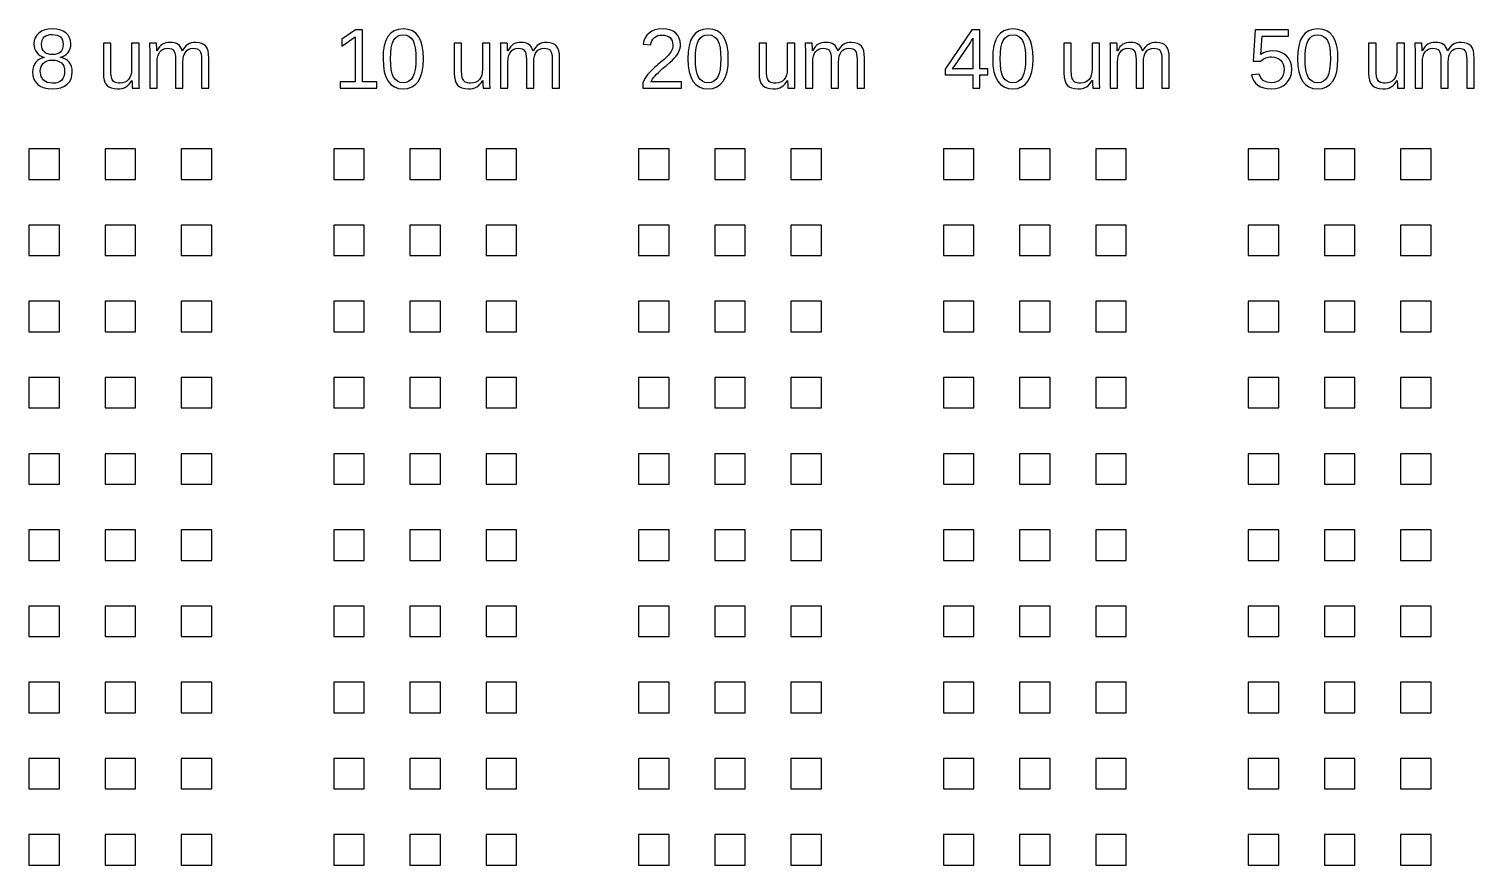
# Model space of a CAD drawing. Extents: x -5117 to 5117, y -2981 to 8396.
# Drawn here: x 2475 to 4732, y 1327 to 2634 of the extents above; entities that cross this region are included whole.
import ezdxf

# ---------------------------------------------------------------- set-up
doc = ezdxf.new("R2010")
doc.units = 0
doc.layers.get('0').update_dxf_attribs({"linetype": 'CONTINUOUS'})

msp = doc.modelspace()

# ---------------------------------------------------------------- linework, layer by layer
at = {"color": 7}
for points in [[(2519.21471, 2540.446854), (2525.37928, 2541.766406), (2530.7108, 2543.965896), (2535.137866, 2547.045087), (2538.636676, 2550.911153), (2541.135826, 2555.471269), (2542.635316, 2560.725672), (2543.135146, 2566.674126), (2542.849529, 2570.974092), (2541.945075, 2574.898472), (2540.421783, 2578.447741), (2538.303456, 2581.621661), (2535.637696, 2584.3236), (2532.495907, 2586.456208), (2528.854289, 2588.0202), (2524.736641, 2589.014861), (2524.736641, 2589.273107), (2528.283054, 2590.285858), (2531.448645, 2591.839615), (2534.20961, 2593.933903), (2536.565952, 2596.569197), (2538.446265, 2599.600071), (2539.802946, 2602.88086), (2540.612195, 2606.41204), (2540.874011, 2610.193373), (2540.397982, 2615.306397), (2538.946095, 2619.862466), (2536.518349, 2623.86182), (2533.114745, 2627.303983), (2528.854289, 2630.072327), (2523.903591, 2632.04975), (2518.262653, 2633.236251), (2511.883869, 2633.631831), (2505.671696, 2633.228159), (2500.125963, 2632.017618), (2495.222869, 2629.999733), (2491.010016, 2627.174979), (2487.606411, 2623.700447), (2485.178665, 2619.733462), (2483.702977, 2615.274265), (2483.226948, 2610.322615), (2483.488764, 2606.541282), (2484.298013, 2603.010102), (2485.630893, 2599.729313), (2487.511206, 2596.698439), (2489.867547, 2594.047198), (2492.604711, 2591.904117), (2495.722699, 2590.269911), (2499.24531, 2589.143865), (2499.24531, 2588.88562), (2495.437082, 2587.941417), (2492.009676, 2586.399798), (2488.91549, 2584.261002), (2486.202127, 2581.52479), (2483.964793, 2578.312549), (2482.370097, 2574.74519), (2481.41804, 2570.822477), (2481.08482, 2566.544884), (2481.608451, 2560.548114), (2483.155544, 2555.277525), (2485.726098, 2550.733594), (2489.320114, 2546.915845), (2493.842386, 2543.893301), (2499.150105, 2541.734274), (2505.243271, 2540.438762), (2512.145685, 2540.007004)], [(2508.218449, 2593.791094), (2504.862448, 2594.559642), (2501.958673, 2595.841111), (2499.530927, 2597.634787), (2497.603012, 2599.916868), (2496.222529, 2602.663077), (2495.389479, 2605.873176), (2495.103862, 2609.547641), (2495.365677, 2613.151415), (2496.174926, 2616.278923), (2497.531607, 2618.930402), (2499.41192, 2621.105615), (2501.792063, 2622.800515), (2504.672036, 2624.011293), (2508.028038, 2624.737713), (2511.883869, 2624.979774), (2519.286114, 2624.01534), (2524.593833, 2621.1218), (2527.759423, 2616.299154), (2528.806686, 2609.547641), (2528.54487, 2605.610884), (2527.735622, 2602.259405), (2526.402741, 2599.492965), (2524.522429, 2597.311802), (2522.118484, 2595.659268), (2519.238511, 2594.478956), (2515.88251, 2593.770863), (2512.026678, 2593.534753)], [(3018.473496, 2551.177491), (2996.314365, 2551.177491), (2996.314365, 2632.275864), (2985.603722, 2632.275864), (2964.08723, 2617.489702), (2964.08723, 2606.512958), (2984.627863, 2621.170117), (2984.627863, 2551.177491), (2961.445271, 2551.177491), (2961.445271, 2541.298469), (3018.473496, 2541.298469)], [(3067.171221, 2540.757701), (3073.573806, 2543.009316), (3079.024333, 2546.762564), (3083.522803, 2552.016729), (3087.045415, 2558.695648), (3089.568366, 2566.722442), (3091.067857, 2576.096874), (3091.567687, 2586.819418), (3091.091658, 2597.699289), (3089.663572, 2607.158453), (3087.259628, 2615.197386), (3083.927428, 2621.815612), (3079.571766, 2626.985282), (3074.168842, 2630.677836), (3067.694853, 2632.893273), (3060.197402, 2633.631831), (3052.485739, 2632.901365), (3045.892743, 2630.709968), (3040.394613, 2627.057876), (3036.01515, 2621.944853), (3032.659148, 2615.366852), (3030.279005, 2607.320065), (3028.827118, 2597.804253), (3028.35109, 2586.819418), (3028.85092, 2576.04451), (3030.326608, 2566.641518), (3032.801957, 2558.610915), (3036.229363, 2551.952227), (3040.656429, 2546.726147), (3046.059353, 2542.993369), (3052.438136, 2540.753655), (3059.792778, 2540.007004)], [(3055.127698, 2550.059776), (3051.010051, 2551.742537), (3047.582645, 2554.547297), (3044.84548, 2558.473819), (3042.774756, 2563.61112), (3041.299067, 2570.04774), (3040.418414, 2577.783919), (3040.108996, 2586.819418), (3040.394613, 2596.093169), (3041.275266, 2603.962397), (3042.750954, 2610.427341), (3044.797877, 2615.488001), (3047.51124, 2619.301705), (3050.986249, 2622.02554), (3055.199102, 2623.659984), (3060.197402, 2624.204799), (3065.052894, 2623.651892), (3069.170541, 2621.99317), (3072.550344, 2619.228872), (3075.192303, 2615.35876), (3077.191623, 2610.257875), (3078.619709, 2603.801024), (3079.47656, 2595.988204), (3079.762177, 2586.819418), (3079.452759, 2577.941246), (3078.572106, 2570.289801), (3077.072616, 2563.865319), (3074.97809, 2558.667563), (3072.240926, 2554.656308), (3068.837321, 2551.790854), (3064.719674, 2550.071914), (3059.935587, 2549.498776)], [(3494.287875, 2551.177491), (3446.851626, 2551.177491), (3447.970293, 2553.459572), (3449.398379, 2555.786162), (3451.135883, 2558.157022), (3453.159005, 2560.572153), (3455.562949, 2563.084394), (3458.323915, 2565.74587), (3461.465703, 2568.556581), (3464.988315, 2571.516764), (3471.176687, 2576.645973), (3476.293994, 2581.056615), (3480.316436, 2584.749169), (3483.267813, 2587.723396), (3485.505147, 2590.338459), (3487.456865, 2592.953522), (3489.099163, 2595.568585), (3490.455845, 2598.183648), (3491.526909, 2600.802757), (3492.264753, 2603.429959), (3492.71698, 2606.065015), (3492.88359, 2608.708402), (3492.407562, 2614.340059), (3491.027079, 2619.289566), (3488.71834, 2623.557162), (3485.481346, 2627.142609), (3481.3875, 2629.981644), (3476.508207, 2632.009526), (3470.819665, 2633.226255), (3464.345676, 2633.631831), (3458.371518, 2633.228159), (3452.944792, 2632.017618), (3448.113101, 2629.999733), (3443.828844, 2627.174979), (3440.25863, 2623.668077), (3437.545267, 2619.604221), (3435.641152, 2614.983649), (3434.570088, 2609.805886), (3446.447001, 2608.708402), (3447.113441, 2612.152707), (3448.279711, 2615.189294), (3449.945812, 2617.818399), (3452.111742, 2620.040025), (3454.682296, 2621.805615), (3457.562269, 2623.066853), (3460.799263, 2623.8235), (3464.345676, 2624.075795), (3468.034898, 2623.81755), (3471.295694, 2623.042575), (3474.128064, 2621.751348), (3476.532008, 2619.943391), (3478.459924, 2617.66726), (3479.840407, 2614.97151), (3480.649656, 2611.856141), (3480.935273, 2608.320915), (3480.768663, 2605.617073), (3480.292634, 2603.058657), (3479.507187, 2600.64543), (3478.38852, 2598.377392), (3477.008037, 2596.206225), (3475.437143, 2594.083614), (3473.675837, 2592.009319), (3471.700318, 2589.983342), (3469.581991, 2587.981641), (3467.320855, 2585.980179), (3464.940712, 2583.978479), (3462.441562, 2581.976779), (3459.871008, 2579.932712), (3457.276652, 2577.80415), (3454.682296, 2575.590617), (3452.064139, 2573.292351), (3449.493584, 2570.88317), (3446.970633, 2568.336655), (3444.495284, 2565.653044), (3442.09134, 2562.832099), (3439.806403, 2559.831691), (3437.711877, 2556.609453), (3435.783961, 2553.165148), (3434.046457, 2549.498776), (3434.046457, 2541.298469), (3494.287875, 2541.298469)], [(3543.199813, 2540.757701), (3549.602397, 2543.009316), (3555.052925, 2546.762564), (3559.551395, 2552.016729), (3563.074006, 2558.695648), (3565.596958, 2566.722442), (3567.096448, 2576.096874), (3567.596278, 2586.819418), (3567.120249, 2597.699289), (3565.692164, 2607.158453), (3563.288219, 2615.197386), (3559.956019, 2621.815612), (3555.600357, 2626.985282), (3550.197433, 2630.677836), (3543.723444, 2632.893273), (3536.225994, 2633.631831), (3528.514331, 2632.901365), (3521.921335, 2630.709968), (3516.423204, 2627.057876), (3512.043741, 2621.944853), (3508.68774, 2615.366852), (3506.307597, 2607.320065), (3504.85571, 2597.804253), (3504.379681, 2586.819418), (3504.879511, 2576.04451), (3506.3552, 2566.641518), (3508.830548, 2558.610915), (3512.257954, 2551.952227), (3516.68502, 2546.726147), (3522.087945, 2542.993369), (3528.466728, 2540.753655), (3535.821369, 2540.007004)], [(3531.156289, 2550.059776), (3527.038642, 2551.742537), (3523.611236, 2554.547297), (3520.874072, 2558.473819), (3518.803347, 2563.61112), (3517.327659, 2570.04774), (3516.447006, 2577.783919), (3516.137587, 2586.819418), (3516.423204, 2596.093169), (3517.303857, 2603.962397), (3518.779546, 2610.427341), (3520.826469, 2615.488001), (3523.539832, 2619.301705), (3527.01484, 2622.02554), (3531.227694, 2623.659984), (3536.225994, 2624.204799), (3541.081485, 2623.651892), (3545.199133, 2621.99317), (3548.578936, 2619.228872), (3551.220894, 2615.35876), (3553.220214, 2610.257875), (3554.6483, 2603.801024), (3555.505152, 2595.988204), (3555.790769, 2586.819418), (3555.48135, 2577.941246), (3554.600697, 2570.289801), (3553.101207, 2563.865319), (3551.006681, 2558.667563), (3548.269517, 2554.656308), (3544.865913, 2551.790854), (3540.748265, 2550.071914), (3535.964178, 2549.498776)], [(3960.319866, 2561.895989), (3973.101233, 2561.895989), (3973.101233, 2571.064775), (3960.319866, 2571.064775), (3960.319866, 2632.275864), (3948.109732, 2632.275864), (3906.481032, 2570.935534), (3906.481032, 2561.895989), (3949.347407, 2561.895989), (3949.347407, 2541.298469), (3960.319866, 2541.298469)], [(3917.191675, 2571.064775), (3918.215137, 2572.356003), (3921.713947, 2577.13414), (3945.015547, 2611.484839), (3945.491575, 2612.211259), (3946.062809, 2613.163554), (3946.753051, 2614.341963), (3947.538498, 2615.746247), (3948.276342, 2617.098168), (3948.823775, 2618.119249), (3949.180797, 2618.809253), (3949.347407, 2619.168417), (3949.347407, 2571.064775)], [(4019.228404, 2540.757701), (4025.630988, 2543.009316), (4031.081516, 2546.762564), (4035.579986, 2552.016729), (4039.102598, 2558.695648), (4041.625549, 2566.722442), (4043.125039, 2576.096874), (4043.624869, 2586.819418), (4043.148841, 2597.699289), (4041.720755, 2607.158453), (4039.31681, 2615.197386), (4035.98461, 2621.815612), (4031.628949, 2626.985282), (4026.226024, 2630.677836), (4019.752035, 2632.893273), (4012.254585, 2633.631831), (4004.542922, 2632.901365), (3997.949926, 2630.709968), (3992.451796, 2627.057876), (3988.072333, 2621.944853), (3984.716331, 2615.366852), (3982.336188, 2607.320065), (3980.884301, 2597.804253), (3980.408272, 2586.819418), (3980.908102, 2576.04451), (3982.383791, 2566.641518), (3984.85914, 2558.610915), (3988.286546, 2551.952227), (3992.713611, 2546.726147), (3998.116536, 2542.993369), (4004.495319, 2540.753655), (4011.849961, 2540.007004)], [(4007.184881, 2550.059776), (4003.067233, 2551.742537), (3999.639827, 2554.547297), (3996.902663, 2558.473819), (3994.831939, 2563.61112), (3993.35625, 2570.04774), (3992.475597, 2577.783919), (3992.166179, 2586.819418), (3992.451796, 2596.093169), (3993.332449, 2603.962397), (3994.808137, 2610.427341), (3996.85506, 2615.488001), (3999.568423, 2619.301705), (4003.043432, 2622.02554), (4007.256285, 2623.659984), (4012.254585, 2624.204799), (4017.110077, 2623.651892), (4021.227724, 2621.99317), (4024.607527, 2619.228872), (4027.249486, 2615.35876), (4029.248806, 2610.257875), (4030.676892, 2603.801024), (4031.533743, 2595.988204), (4031.81936, 2586.819418), (4031.509942, 2577.941246), (4030.629289, 2570.289801), (4029.129799, 2563.865319), (4027.035273, 2558.667563), (4024.298108, 2554.656308), (4020.894504, 2551.790854), (4016.776857, 2550.071914), (4011.992769, 2549.498776)], [(4422.353217, 2540.523495), (4428.684397, 2542.073206), (4434.206328, 2544.655899), (4438.89521, 2548.271812), (4442.632035, 2552.787658), (4445.321596, 2558.070147), (4446.916292, 2564.119518), (4447.463725, 2570.935534), (4446.963895, 2576.964674), (4445.464405, 2582.396398), (4442.965255, 2587.230944), (4439.490246, 2591.468313), (4435.158386, 2594.91476), (4430.136284, 2597.376542), (4424.447742, 2598.85342), (4418.068959, 2599.345872), (4412.689836, 2598.982662), (4407.76294, 2597.893033), (4403.288271, 2596.077222), (4399.289631, 2593.534753), (4401.027136, 2622.396842), (4442.156006, 2622.396842), (4442.156006, 2632.275864), (4390.435499, 2632.275864), (4387.412718, 2583.332746), (4398.766, 2583.332746), (4400.812923, 2584.979329), (4402.836044, 2586.367428), (4404.859166, 2587.49752), (4406.906089, 2588.369129), (4408.976813, 2589.018908), (4411.142743, 2589.483036), (4413.380078, 2589.761512), (4415.688816, 2589.854338), (4419.973074, 2589.523498), (4423.805104, 2588.530502), (4427.161105, 2586.876065), (4430.041078, 2584.559472), (4432.373618, 2581.706394), (4434.039718, 2578.441552), (4435.039378, 2574.765184), (4435.372599, 2570.677288), (4435.039378, 2566.002211), (4434.06352, 2561.855526), (4432.39742, 2558.237709), (4430.088681, 2555.148521), (4427.184907, 2552.676743), (4423.781302, 2550.911153), (4419.854066, 2549.851989), (4415.427001, 2549.498776), (4408.524586, 2550.342299), (4403.074059, 2552.872391), (4399.075418, 2557.089766), (4396.504864, 2562.993711), (4384.746958, 2561.637743), (4386.151242, 2556.686094), (4388.269569, 2552.3559), (4391.078138, 2548.647161), (4394.648353, 2545.559877), (4398.861206, 2543.130465), (4403.669094, 2541.395103), (4409.119622, 2540.354029), (4415.165185, 2540.007004)], [(4495.256995, 2540.757701), (4501.65958, 2543.009316), (4507.110107, 2546.762564), (4511.608577, 2552.016729), (4515.131189, 2558.695648), (4517.654141, 2566.722442), (4519.153631, 2576.096874), (4519.653461, 2586.819418), (4519.177432, 2597.699289), (4517.749346, 2607.158453), (4515.345402, 2615.197386), (4512.013202, 2621.815612), (4507.65754, 2626.985282), (4502.254616, 2630.677836), (4495.780627, 2632.893273), (4488.283176, 2633.631831), (4480.571513, 2632.901365), (4473.978517, 2630.709968), (4468.480387, 2627.057876), (4464.100924, 2621.944853), (4460.744922, 2615.366852), (4458.364779, 2607.320065), (4456.912892, 2597.804253), (4456.436864, 2586.819418), (4456.936694, 2576.04451), (4458.412382, 2566.641518), (4460.887731, 2558.610915), (4464.315137, 2551.952227), (4468.742203, 2546.726147), (4474.145127, 2542.993369), (4480.52391, 2540.753655), (4487.878552, 2540.007004)], [(4483.213472, 2550.059776), (4479.095825, 2551.742537), (4475.668419, 2554.547297), (4472.931254, 2558.473819), (4470.86053, 2563.61112), (4469.384841, 2570.04774), (4468.504188, 2577.783919), (4468.19477, 2586.819418), (4468.480387, 2596.093169), (4469.36104, 2603.962397), (4470.836729, 2610.427341), (4472.883651, 2615.488001), (4475.597014, 2619.301705), (4479.072023, 2622.02554), (4483.284876, 2623.659984), (4488.283176, 2624.204799), (4493.138668, 2623.651892), (4497.256315, 2621.99317), (4500.636118, 2619.228872), (4503.278077, 2615.35876), (4505.277397, 2610.257875), (4506.705483, 2603.801024), (4507.562334, 2595.988204), (4507.847952, 2586.819418), (4507.538533, 2577.941246), (4506.65788, 2570.289801), (4505.15839, 2563.865319), (4503.063864, 2558.667563), (4500.3267, 2554.656308), (4496.923095, 2551.790854), (4492.805448, 2550.071914), (4488.021361, 2549.498776)], [(2617.514614, 2540.194559), (2620.94202, 2540.757701), (2624.060007, 2541.695953), (2626.844774, 2543.009554), (2629.415329, 2544.775144), (2631.795472, 2547.069364), (2634.032806, 2549.892214), (2636.127332, 2553.243693), (2636.317743, 2553.243693), (2636.365346, 2550.89711), (2636.43675, 2548.958008), (2636.484353, 2547.426386), (2636.531956, 2546.302482), (2636.579559, 2545.408738), (2636.627162, 2544.56712), (2636.674765, 2543.77834), (2636.698566, 2543.041686), (2636.722368, 2542.4), (2636.76997, 2541.895647), (2636.793772, 2541.528391), (2636.817573, 2541.298469), (2647.813834, 2541.298469), (2647.623422, 2543.247569), (2647.504415, 2546.383169), (2647.433011, 2550.70527), (2647.409209, 2556.213873), (2647.409209, 2611.161854), (2635.794112, 2611.161854), (2635.794112, 2570.677288), (2635.484693, 2565.85488), (2634.580239, 2561.589188), (2633.080749, 2557.880449), (2630.962422, 2554.728664), (2628.320463, 2552.214519), (2625.226277, 2550.418701), (2621.679864, 2549.341211), (2617.705025, 2548.982047), (2615.015464, 2549.087011), (2612.659122, 2549.401666), (2610.659802, 2549.92625), (2608.993702, 2550.660762), (2607.613219, 2551.633288), (2606.423148, 2552.872391), (2605.447289, 2554.377593), (2604.661842, 2556.149133), (2604.090608, 2558.247705), (2603.662182, 2560.733527), (2603.400366, 2563.606835), (2603.30516, 2566.867631), (2603.30516, 2611.161854), (2591.618658, 2611.161854), (2591.618658, 2564.607923), (2591.951878, 2558.487862), (2592.951539, 2553.300102), (2594.617639, 2549.044645), (2596.950179, 2545.721251), (2599.996762, 2543.221149), (2603.828792, 2541.435566), (2608.422468, 2540.364263), (2613.777789, 2540.007004)], [(2675.590102, 2581.783035), (2675.851918, 2586.658044), (2676.661166, 2590.951822), (2678.017848, 2594.664607), (2679.921962, 2597.796161), (2682.278304, 2600.281982), (2685.015468, 2602.057807), (2688.133455, 2603.123159), (2691.656067, 2603.478276), (2695.012069, 2603.236216), (2697.773034, 2602.509796), (2700.010369, 2601.299017), (2701.676469, 2599.604117), (2702.890342, 2597.275624), (2703.747193, 2594.164063), (2704.270825, 2590.269911), (2704.437435, 2585.592692), (2704.437435, 2541.298469), (2715.933525, 2541.298469), (2715.933525, 2581.783035), (2716.195341, 2586.684225), (2717.004589, 2590.992284), (2718.313668, 2594.706973), (2720.17018, 2597.828531), (2722.50272, 2600.300309), (2725.239884, 2602.065899), (2728.429276, 2603.125063), (2732.023291, 2603.478276), (2735.355492, 2603.236216), (2738.140259, 2602.509796), (2740.353792, 2601.299017), (2742.019892, 2599.604117), (2743.233765, 2597.275624), (2744.114418, 2594.164063), (2744.638049, 2590.269911), (2744.804659, 2585.592692), (2744.804659, 2541.298469), (2756.30075, 2541.298469), (2756.30075, 2587.852638), (2755.991331, 2593.94628), (2755.086877, 2599.119758), (2753.587387, 2603.373312), (2751.492861, 2606.706702), (2748.708094, 2609.220847), (2745.233085, 2611.016665), (2741.020232, 2612.094156), (2736.093336, 2612.453319), (2732.570724, 2612.259576), (2729.33373, 2611.678345), (2726.358551, 2610.709864), (2723.645188, 2609.353897), (2721.193641, 2607.558079), (2718.908704, 2605.270048), (2716.814178, 2602.489565), (2714.910064, 2599.21663), (2714.719652, 2599.21663), (2713.624786, 2602.436964), (2712.196701, 2605.189123), (2710.411593, 2607.473346), (2708.293266, 2609.289395), (2705.770315, 2610.673686), (2702.842739, 2611.662398), (2699.486737, 2612.255529), (2695.726111, 2612.453319), (2692.37011, 2612.271714), (2689.299725, 2611.7269), (2686.467355, 2610.818875), (2683.920602, 2609.547641), (2681.564261, 2607.812516), (2679.350728, 2605.512108), (2677.256202, 2602.646892), (2675.328286, 2599.21663), (2675.137875, 2599.21663), (2675.066471, 2601.563451), (2675.018868, 2603.502554), (2674.947463, 2605.033938), (2674.899861, 2606.157841), (2674.852258, 2607.051823), (2674.828456, 2607.893203), (2674.780853, 2608.682221), (2674.757052, 2609.418637), (2674.709449, 2610.060323), (2674.685648, 2610.564676), (2674.638045, 2610.931932), (2674.614243, 2611.161854), (2663.641784, 2611.161854), (2663.808394, 2609.212755), (2663.927401, 2606.077154), (2663.998806, 2601.755053), (2664.022607, 2596.24645), (2664.022607, 2541.298469), (2675.590102, 2541.298469)], [(3165.37592, 2540.194559), (3168.803325, 2540.757701), (3171.897511, 2541.695953), (3174.70608, 2543.009554), (3177.252833, 2544.775144), (3179.632976, 2547.069364), (3181.894112, 2549.892214), (3183.964836, 2553.243693), (3184.155248, 2553.243693), (3184.226652, 2550.89711), (3184.274255, 2548.958008), (3184.321858, 2547.426386), (3184.393262, 2546.302482), (3184.417063, 2545.408738), (3184.464666, 2544.56712), (3184.512269, 2543.77834), (3184.53607, 2543.041686), (3184.583673, 2542.4), (3184.607475, 2541.895647), (3184.631276, 2541.528391), (3184.678879, 2541.298469), (3195.651338, 2541.298469), (3195.484728, 2543.247569), (3195.365721, 2546.383169), (3195.294317, 2550.70527), (3195.270515, 2556.213873), (3195.270515, 2611.161854), (3183.631616, 2611.161854), (3183.631616, 2570.677288), (3183.345999, 2565.85488), (3182.417743, 2561.589188), (3180.918253, 2557.880449), (3178.799926, 2554.728664), (3176.157967, 2552.214519), (3173.063781, 2550.418701), (3169.54117, 2549.341211), (3165.566331, 2548.982047), (3162.852968, 2549.087011), (3160.496627, 2549.401666), (3158.497306, 2549.92625), (3156.855008, 2550.660762), (3155.450724, 2551.633288), (3154.284453, 2552.872391), (3153.284793, 2554.377593), (3152.523148, 2556.149133), (3151.928112, 2558.247705), (3151.499686, 2560.733527), (3151.23787, 2563.606835), (3151.166466, 2566.867631), (3151.166466, 2611.161854), (3139.479964, 2611.161854), (3139.479964, 2564.607923), (3139.813184, 2558.487862), (3140.812844, 2553.300102), (3142.478944, 2549.044645), (3144.811484, 2545.721251), (3147.858067, 2543.221149), (3151.666296, 2541.435566), (3156.259972, 2540.364263), (3161.615294, 2540.007004)], [(3223.427606, 2581.783035), (3223.689422, 2586.658044), (3224.522472, 2590.951822), (3225.855352, 2594.664607), (3227.759467, 2597.796161), (3230.115808, 2600.281982), (3232.852972, 2602.057807), (3235.994761, 2603.123159), (3239.517373, 2603.478276), (3242.849573, 2603.236216), (3245.63434, 2602.509796), (3247.847873, 2601.299017), (3249.513973, 2599.604117), (3250.727846, 2597.275624), (3251.608499, 2594.164063), (3252.108329, 2590.269911), (3252.29874, 2585.592692), (3252.29874, 2541.298469), (3263.794831, 2541.298469), (3263.794831, 2581.783035), (3264.056647, 2586.684225), (3264.842094, 2590.992284), (3266.174974, 2594.706973), (3268.007684, 2597.828531), (3270.340224, 2600.300309), (3273.10119, 2602.065899), (3276.26678, 2603.125063), (3279.860796, 2603.478276), (3283.192996, 2603.236216), (3285.977763, 2602.509796), (3288.215098, 2601.299017), (3289.881198, 2599.604117), (3291.095071, 2597.275624), (3291.951922, 2594.164063), (3292.475554, 2590.269911), (3292.642164, 2585.592692), (3292.642164, 2541.298469), (3304.138254, 2541.298469), (3304.138254, 2587.852638), (3303.852637, 2593.94628), (3302.948183, 2599.119758), (3301.424891, 2603.373312), (3299.330365, 2606.706702), (3296.569399, 2609.220847), (3293.070589, 2611.016665), (3288.857736, 2612.094156), (3283.93084, 2612.453319), (3280.408229, 2612.259576), (3277.171234, 2611.678345), (3274.196056, 2610.709864), (3271.506494, 2609.353897), (3269.031145, 2607.558079), (3266.746208, 2605.270048), (3264.651682, 2602.489565), (3262.747568, 2599.21663), (3262.557157, 2599.21663), (3261.486092, 2602.436964), (3260.058006, 2605.189123), (3258.272899, 2607.473346), (3256.130771, 2609.289395), (3253.607819, 2610.673686), (3250.680243, 2611.662398), (3247.348043, 2612.255529), (3243.587417, 2612.453319), (3240.231416, 2612.271714), (3237.13723, 2611.7269), (3234.30486, 2610.818875), (3231.758107, 2609.547641), (3229.401765, 2607.812516), (3227.188232, 2605.512108), (3225.117508, 2602.646892), (3223.165791, 2599.21663), (3222.975379, 2599.21663), (3222.927776, 2601.563451), (3222.856372, 2603.502554), (3222.808769, 2605.033938), (3222.761166, 2606.157841), (3222.713563, 2607.051823), (3222.665961, 2607.893203), (3222.618358, 2608.682221), (3222.594556, 2609.418637), (3222.546953, 2610.060323), (3222.523152, 2610.564676), (3222.499351, 2610.931932), (3222.451748, 2611.161854), (3211.479289, 2611.161854), (3211.645899, 2609.212755), (3211.764906, 2606.077154), (3211.860112, 2601.755053), (3211.883913, 2596.24645), (3211.883913, 2541.298469), (3223.427606, 2541.298469)], [(3641.404511, 2540.194559), (3644.831917, 2540.757701), (3647.926103, 2541.695953), (3650.734671, 2543.009554), (3653.281424, 2544.775144), (3655.661567, 2547.069364), (3657.922703, 2549.892214), (3659.993427, 2553.243693), (3660.183839, 2553.243693), (3660.255243, 2550.89711), (3660.302846, 2548.958008), (3660.350449, 2547.426386), (3660.421853, 2546.302482), (3660.445655, 2545.408738), (3660.493257, 2544.56712), (3660.54086, 2543.77834), (3660.564662, 2543.041686), (3660.612265, 2542.4), (3660.636066, 2541.895647), (3660.659868, 2541.528391), (3660.70747, 2541.298469), (3671.679929, 2541.298469), (3671.513319, 2543.247569), (3671.394312, 2546.383169), (3671.322908, 2550.70527), (3671.299107, 2556.213873), (3671.299107, 2611.161854), (3659.660207, 2611.161854), (3659.660207, 2570.677288), (3659.37459, 2565.85488), (3658.446335, 2561.589188), (3656.946844, 2557.880449), (3654.828517, 2554.728664), (3652.186559, 2552.214519), (3649.092373, 2550.418701), (3645.569761, 2549.341211), (3641.594922, 2548.982047), (3638.881559, 2549.087011), (3636.525218, 2549.401666), (3634.525898, 2549.92625), (3632.883599, 2550.660762), (3631.479315, 2551.633288), (3630.313045, 2552.872391), (3629.313385, 2554.377593), (3628.551739, 2556.149133), (3627.956703, 2558.247705), (3627.528278, 2560.733527), (3627.266462, 2563.606835), (3627.195058, 2566.867631), (3627.195058, 2611.161854), (3615.508556, 2611.161854), (3615.508556, 2564.607923), (3615.841776, 2558.487862), (3616.841436, 2553.300102), (3618.507536, 2549.044645), (3620.840076, 2545.721251), (3623.886659, 2543.221149), (3627.694888, 2541.435566), (3632.288563, 2540.364263), (3637.643885, 2540.007004)], [(3699.456198, 2581.783035), (3699.718013, 2586.658044), (3700.551063, 2590.951822), (3701.883944, 2594.664607), (3703.788058, 2597.796161), (3706.144399, 2600.281982), (3708.881564, 2602.057807), (3712.023353, 2603.123159), (3715.545964, 2603.478276), (3718.878164, 2603.236216), (3721.662931, 2602.509796), (3723.876464, 2601.299017), (3725.542565, 2599.604117), (3726.756437, 2597.275624), (3727.63709, 2594.164063), (3728.13692, 2590.269911), (3728.327332, 2585.592692), (3728.327332, 2541.298469), (3739.823422, 2541.298469), (3739.823422, 2581.783035), (3740.085238, 2586.684225), (3740.870685, 2590.992284), (3742.203565, 2594.706973), (3744.036275, 2597.828531), (3746.368815, 2600.300309), (3749.129781, 2602.065899), (3752.295371, 2603.125063), (3755.889387, 2603.478276), (3759.221587, 2603.236216), (3762.006355, 2602.509796), (3764.243689, 2601.299017), (3765.909789, 2599.604117), (3767.123662, 2597.275624), (3767.980513, 2594.164063), (3768.504145, 2590.269911), (3768.670755, 2585.592692), (3768.670755, 2541.298469), (3780.166845, 2541.298469), (3780.166845, 2587.852638), (3779.881228, 2593.94628), (3778.976774, 2599.119758), (3777.453482, 2603.373312), (3775.358957, 2606.706702), (3772.597991, 2609.220847), (3769.099181, 2611.016665), (3764.886328, 2612.094156), (3759.959432, 2612.453319), (3756.43682, 2612.259576), (3753.199826, 2611.678345), (3750.224647, 2610.709864), (3747.535085, 2609.353897), (3745.059737, 2607.558079), (3742.7748, 2605.270048), (3740.680274, 2602.489565), (3738.776159, 2599.21663), (3738.585748, 2599.21663), (3737.514684, 2602.436964), (3736.086598, 2605.189123), (3734.301491, 2607.473346), (3732.159362, 2609.289395), (3729.63641, 2610.673686), (3726.708835, 2611.662398), (3723.376634, 2612.255529), (3719.616009, 2612.453319), (3716.260007, 2612.271714), (3713.165821, 2611.7269), (3710.333451, 2610.818875), (3707.786698, 2609.547641), (3705.430357, 2607.812516), (3703.216824, 2605.512108), (3701.146099, 2602.646892), (3699.194382, 2599.21663), (3699.003971, 2599.21663), (3698.956368, 2601.563451), (3698.884963, 2603.502554), (3698.837361, 2605.033938), (3698.789758, 2606.157841), (3698.742155, 2607.051823), (3698.694552, 2607.893203), (3698.646949, 2608.682221), (3698.623148, 2609.418637), (3698.575545, 2610.060323), (3698.551743, 2610.564676), (3698.527942, 2610.931932), (3698.480339, 2611.161854), (3687.50788, 2611.161854), (3687.67449, 2609.212755), (3687.793497, 2606.077154), (3687.888703, 2601.755053), (3687.912504, 2596.24645), (3687.912504, 2541.298469), (3699.456198, 2541.298469)], [(4117.433102, 2540.194559), (4120.860508, 2540.757701), (4123.954694, 2541.695953), (4126.763263, 2543.009554), (4129.310016, 2544.775144), (4131.690159, 2547.069364), (4133.951294, 2549.892214), (4136.022019, 2553.243693), (4136.21243, 2553.243693), (4136.283835, 2550.89711), (4136.331437, 2548.958008), (4136.37904, 2547.426386), (4136.450445, 2546.302482), (4136.474246, 2545.408738), (4136.521849, 2544.56712), (4136.569452, 2543.77834), (4136.593253, 2543.041686), (4136.640856, 2542.4), (4136.664657, 2541.895647), (4136.688459, 2541.528391), (4136.736062, 2541.298469), (4147.708521, 2541.298469), (4147.541911, 2543.247569), (4147.422904, 2546.383169), (4147.351499, 2550.70527), (4147.327698, 2556.213873), (4147.327698, 2611.161854), (4135.688799, 2611.161854), (4135.688799, 2570.677288), (4135.403182, 2565.85488), (4134.474926, 2561.589188), (4132.975436, 2557.880449), (4130.857109, 2554.728664), (4128.21515, 2552.214519), (4125.120964, 2550.418701), (4121.598353, 2549.341211), (4117.623514, 2548.982047), (4114.910151, 2549.087011), (4112.553809, 2549.401666), (4110.554489, 2549.92625), (4108.912191, 2550.660762), (4107.507906, 2551.633288), (4106.341636, 2552.872391), (4105.341976, 2554.377593), (4104.58033, 2556.149133), (4103.985295, 2558.247705), (4103.556869, 2560.733527), (4103.295053, 2563.606835), (4103.223649, 2566.867631), (4103.223649, 2611.161854), (4091.537147, 2611.161854), (4091.537147, 2564.607923), (4091.870367, 2558.487862), (4092.870027, 2553.300102), (4094.536127, 2549.044645), (4096.868667, 2545.721251), (4099.91525, 2543.221149), (4103.723479, 2541.435566), (4108.317155, 2540.364263), (4113.672476, 2540.007004)], [(4175.484789, 2581.783035), (4175.746605, 2586.658044), (4176.579655, 2590.951822), (4177.912535, 2594.664607), (4179.816649, 2597.796161), (4182.172991, 2600.281982), (4184.910155, 2602.057807), (4188.051944, 2603.123159), (4191.574555, 2603.478276), (4194.906756, 2603.236216), (4197.691523, 2602.509796), (4199.905056, 2601.299017), (4201.571156, 2599.604117), (4202.785029, 2597.275624), (4203.665682, 2594.164063), (4204.165512, 2590.269911), (4204.355923, 2585.592692), (4204.355923, 2541.298469), (4215.852014, 2541.298469), (4215.852014, 2581.783035), (4216.113829, 2586.684225), (4216.899276, 2590.992284), (4218.232157, 2594.706973), (4220.064867, 2597.828531), (4222.397407, 2600.300309), (4225.158373, 2602.065899), (4228.323963, 2603.125063), (4231.917979, 2603.478276), (4235.250179, 2603.236216), (4238.034946, 2602.509796), (4240.27228, 2601.299017), (4241.93838, 2599.604117), (4243.152253, 2597.275624), (4244.009105, 2594.164063), (4244.532736, 2590.269911), (4244.699346, 2585.592692), (4244.699346, 2541.298469), (4256.195437, 2541.298469), (4256.195437, 2587.852638), (4255.90982, 2593.94628), (4255.005365, 2599.119758), (4253.482074, 2603.373312), (4251.387548, 2606.706702), (4248.626582, 2609.220847), (4245.127772, 2611.016665), (4240.914919, 2612.094156), (4235.988023, 2612.453319), (4232.465411, 2612.259576), (4229.228417, 2611.678345), (4226.253238, 2610.709864), (4223.563677, 2609.353897), (4221.088328, 2607.558079), (4218.803391, 2605.270048), (4216.708865, 2602.489565), (4214.804751, 2599.21663), (4214.614339, 2599.21663), (4213.543275, 2602.436964), (4212.115189, 2605.189123), (4210.330082, 2607.473346), (4208.187953, 2609.289395), (4205.665002, 2610.673686), (4202.737426, 2611.662398), (4199.405226, 2612.255529), (4195.6446, 2612.453319), (4192.288598, 2612.271714), (4189.194412, 2611.7269), (4186.362042, 2610.818875), (4183.815289, 2609.547641), (4181.458948, 2607.812516), (4179.245415, 2605.512108), (4177.174691, 2602.646892), (4175.222973, 2599.21663), (4175.032562, 2599.21663), (4174.984959, 2601.563451), (4174.913555, 2603.502554), (4174.865952, 2605.033938), (4174.818349, 2606.157841), (4174.770746, 2607.051823), (4174.723143, 2607.893203), (4174.67554, 2608.682221), (4174.651739, 2609.418637), (4174.604136, 2610.060323), (4174.580335, 2610.564676), (4174.556533, 2610.931932), (4174.50893, 2611.161854), (4163.536471, 2611.161854), (4163.703081, 2609.212755), (4163.822089, 2606.077154), (4163.917294, 2601.755053), (4163.941096, 2596.24645), (4163.941096, 2541.298469), (4175.484789, 2541.298469)], [(4593.461694, 2540.194559), (4596.8891, 2540.757701), (4599.983285, 2541.695953), (4602.791854, 2543.009554), (4605.338607, 2544.775144), (4607.71875, 2547.069364), (4609.979886, 2549.892214), (4612.05061, 2553.243693), (4612.241022, 2553.243693), (4612.312426, 2550.89711), (4612.360029, 2548.958008), (4612.407632, 2547.426386), (4612.479036, 2546.302482), (4612.502837, 2545.408738), (4612.55044, 2544.56712), (4612.598043, 2543.77834), (4612.621844, 2543.041686), (4612.669447, 2542.4), (4612.693249, 2541.895647), (4612.71705, 2541.528391), (4612.764653, 2541.298469), (4623.737112, 2541.298469), (4623.570502, 2543.247569), (4623.451495, 2546.383169), (4623.380091, 2550.70527), (4623.356289, 2556.213873), (4623.356289, 2611.161854), (4611.71739, 2611.161854), (4611.71739, 2570.677288), (4611.431773, 2565.85488), (4610.503517, 2561.589188), (4609.004027, 2557.880449), (4606.8857, 2554.728664), (4604.243741, 2552.214519), (4601.149555, 2550.418701), (4597.626944, 2549.341211), (4593.652105, 2548.982047), (4590.938742, 2549.087011), (4588.582401, 2549.401666), (4586.583081, 2549.92625), (4584.940782, 2550.660762), (4583.536498, 2551.633288), (4582.370228, 2552.872391), (4581.370567, 2554.377593), (4580.608922, 2556.149133), (4580.013886, 2558.247705), (4579.58546, 2560.733527), (4579.323645, 2563.606835), (4579.25224, 2566.867631), (4579.25224, 2611.161854), (4567.565738, 2611.161854), (4567.565738, 2564.607923), (4567.898958, 2558.487862), (4568.898618, 2553.300102), (4570.564718, 2549.044645), (4572.897259, 2545.721251), (4575.943842, 2543.221149), (4579.75207, 2541.435566), (4584.345746, 2540.364263), (4589.701068, 2540.007004)], [(4651.51338, 2581.783035), (4651.775196, 2586.658044), (4652.608246, 2590.951822), (4653.941126, 2594.664607), (4655.845241, 2597.796161), (4658.201582, 2600.281982), (4660.938747, 2602.057807), (4664.080535, 2603.123159), (4667.603147, 2603.478276), (4670.935347, 2603.236216), (4673.720114, 2602.509796), (4675.933647, 2601.299017), (4677.599747, 2599.604117), (4678.81362, 2597.275624), (4679.694273, 2594.164063), (4680.194103, 2590.269911), (4680.384514, 2585.592692), (4680.384514, 2541.298469), (4691.880605, 2541.298469), (4691.880605, 2581.783035), (4692.142421, 2586.684225), (4692.927868, 2590.992284), (4694.260748, 2594.706973), (4696.093458, 2597.828531), (4698.425998, 2600.300309), (4701.186964, 2602.065899), (4704.352554, 2603.125063), (4707.94657, 2603.478276), (4711.27877, 2603.236216), (4714.063537, 2602.509796), (4716.300872, 2601.299017), (4717.966972, 2599.604117), (4719.180845, 2597.275624), (4720.037696, 2594.164063), (4720.561328, 2590.269911), (4720.727938, 2585.592692), (4720.727938, 2541.298469), (4732.224028, 2541.298469), (4732.224028, 2587.852638), (4731.938411, 2593.94628), (4731.033957, 2599.119758), (4729.510665, 2603.373312), (4727.416139, 2606.706702), (4724.655173, 2609.220847), (4721.156363, 2611.016665), (4716.94351, 2612.094156), (4712.016614, 2612.453319), (4708.494003, 2612.259576), (4705.257008, 2611.678345), (4702.28183, 2610.709864), (4699.592268, 2609.353897), (4697.116919, 2607.558079), (4694.831982, 2605.270048), (4692.737456, 2602.489565), (4690.833342, 2599.21663), (4690.642931, 2599.21663), (4689.571866, 2602.436964), (4688.143781, 2605.189123), (4686.358673, 2607.473346), (4684.216545, 2609.289395), (4681.693593, 2610.673686), (4678.766017, 2611.662398), (4675.433817, 2612.255529), (4671.673191, 2612.453319), (4668.31719, 2612.271714), (4665.223004, 2611.7269), (4662.390634, 2610.818875), (4659.843881, 2609.547641), (4657.487539, 2607.812516), (4655.274006, 2605.512108), (4653.203282, 2602.646892), (4651.251565, 2599.21663), (4651.061153, 2599.21663), (4651.01355, 2601.563451), (4650.942146, 2603.502554), (4650.894543, 2605.033938), (4650.84694, 2606.157841), (4650.799338, 2607.051823), (4650.751735, 2607.893203), (4650.704132, 2608.682221), (4650.68033, 2609.418637), (4650.632728, 2610.060323), (4650.608926, 2610.564676), (4650.585125, 2610.931932), (4650.537522, 2611.161854), (4639.565063, 2611.161854), (4639.731673, 2609.212755), (4639.85068, 2606.077154), (4639.945886, 2601.755053), (4639.969687, 2596.24645), (4639.969687, 2541.298469), (4651.51338, 2541.298469)], [(2503.886589, 2549.898164), (2497.888629, 2553.421252), (2494.294613, 2559.292826), (2493.104541, 2567.513364), (2493.41396, 2571.333017), (2494.342216, 2574.720913), (2495.91311, 2577.676812), (2498.07904, 2580.201192), (2500.816205, 2582.220981), (2504.005596, 2583.663824), (2507.718619, 2584.529482), (2511.883869, 2584.817955), (2516.191928, 2584.549475), (2519.976355, 2583.744511), (2523.260953, 2582.402586), (2526.04572, 2580.523939), (2528.235452, 2578.116663), (2529.806346, 2575.188849), (2530.758403, 2571.740498), (2531.067822, 2567.771609), (2530.782204, 2563.136757), (2529.901552, 2559.175961), (2528.449664, 2555.888984), (2526.426543, 2553.275825), (2523.784584, 2551.284359), (2520.571391, 2549.861748), (2516.71556, 2549.008229), (2512.288494, 2548.723801)], [(2522.951534, 2446.092751), (2475.348675, 2446.092751), (2475.348675, 2398.489892), (2522.951534, 2398.489892)], [(2641.958682, 2446.092751), (2594.355823, 2446.092751), (2594.355823, 2398.489892), (2641.958682, 2398.489892)], [(2760.96583, 2446.092751), (2713.362971, 2446.092751), (2713.362971, 2398.489892), (2760.96583, 2398.489892)], [(2998.980126, 2446.092751), (2951.377266, 2446.092751), (2951.377266, 2398.489892), (2998.980126, 2398.489892)], [(3117.987273, 2446.092751), (3070.384414, 2446.092751), (3070.384414, 2398.489892), (3117.987273, 2398.489892)], [(3236.994421, 2446.092751), (3189.391562, 2446.092751), (3189.391562, 2398.489892), (3236.994421, 2398.489892)], [(3475.008717, 2446.092751), (3427.405858, 2446.092751), (3427.405858, 2398.489892), (3475.008717, 2398.489892)], [(3594.015865, 2446.092751), (3546.413006, 2446.092751), (3546.413006, 2398.489892), (3594.015865, 2398.489892)], [(3713.023013, 2446.092751), (3665.420153, 2446.092751), (3665.420153, 2398.489892), (3713.023013, 2398.489892)], [(3951.037308, 2446.092751), (3903.434449, 2446.092751), (3903.434449, 2398.489892), (3951.037308, 2398.489892)], [(4070.044456, 2446.092751), (4022.441597, 2446.092751), (4022.441597, 2398.489892), (4070.044456, 2398.489892)], [(4189.051604, 2446.092751), (4141.448745, 2446.092751), (4141.448745, 2398.489892), (4189.051604, 2398.489892)], [(4427.0659, 2446.092751), (4379.46304, 2446.092751), (4379.46304, 2398.489892), (4427.0659, 2398.489892)], [(4546.073047, 2446.092751), (4498.470188, 2446.092751), (4498.470188, 2398.489892), (4546.073047, 2398.489892)], [(4665.080195, 2446.092751), (4617.477336, 2446.092751), (4617.477336, 2398.489892), (4665.080195, 2398.489892)], [(2522.951534, 2327.085603), (2475.348675, 2327.085603), (2475.348675, 2279.482744), (2522.951534, 2279.482744)], [(2641.958682, 2327.085603), (2594.355823, 2327.085603), (2594.355823, 2279.482744), (2641.958682, 2279.482744)], [(2760.96583, 2327.085603), (2713.362971, 2327.085603), (2713.362971, 2279.482744), (2760.96583, 2279.482744)], [(2998.980126, 2327.085603), (2951.377266, 2327.085603), (2951.377266, 2279.482744), (2998.980126, 2279.482744)], [(3117.987273, 2327.085603), (3070.384414, 2327.085603), (3070.384414, 2279.482744), (3117.987273, 2279.482744)], [(3236.994421, 2327.085603), (3189.391562, 2327.085603), (3189.391562, 2279.482744), (3236.994421, 2279.482744)], [(3475.008717, 2327.085603), (3427.405858, 2327.085603), (3427.405858, 2279.482744), (3475.008717, 2279.482744)], [(3594.015865, 2327.085603), (3546.413006, 2327.085603), (3546.413006, 2279.482744), (3594.015865, 2279.482744)], [(3713.023013, 2327.085603), (3665.420153, 2327.085603), (3665.420153, 2279.482744), (3713.023013, 2279.482744)], [(3951.037308, 2327.085603), (3903.434449, 2327.085603), (3903.434449, 2279.482744), (3951.037308, 2279.482744)], [(4070.044456, 2327.085603), (4022.441597, 2327.085603), (4022.441597, 2279.482744), (4070.044456, 2279.482744)], [(4189.051604, 2327.085603), (4141.448745, 2327.085603), (4141.448745, 2279.482744), (4189.051604, 2279.482744)], [(4427.0659, 2327.085603), (4379.46304, 2327.085603), (4379.46304, 2279.482744), (4427.0659, 2279.482744)], [(4546.073047, 2327.085603), (4498.470188, 2327.085603), (4498.470188, 2279.482744), (4546.073047, 2279.482744)], [(4665.080195, 2327.085603), (4617.477336, 2327.085603), (4617.477336, 2279.482744), (4665.080195, 2279.482744)], [(2522.951534, 2208.078456), (2475.348675, 2208.078456), (2475.348675, 2160.475596), (2522.951534, 2160.475596)], [(2641.958682, 2208.078456), (2594.355823, 2208.078456), (2594.355823, 2160.475596), (2641.958682, 2160.475596)], [(2760.96583, 2208.078456), (2713.362971, 2208.078456), (2713.362971, 2160.475596), (2760.96583, 2160.475596)], [(2998.980126, 2208.078456), (2951.377266, 2208.078456), (2951.377266, 2160.475596), (2998.980126, 2160.475596)], [(3117.987273, 2208.078456), (3070.384414, 2208.078456), (3070.384414, 2160.475596), (3117.987273, 2160.475596)], [(3236.994421, 2208.078456), (3189.391562, 2208.078456), (3189.391562, 2160.475596), (3236.994421, 2160.475596)], [(3475.008717, 2208.078456), (3427.405858, 2208.078456), (3427.405858, 2160.475596), (3475.008717, 2160.475596)], [(3594.015865, 2208.078456), (3546.413006, 2208.078456), (3546.413006, 2160.475596), (3594.015865, 2160.475596)], [(3713.023013, 2208.078456), (3665.420153, 2208.078456), (3665.420153, 2160.475596), (3713.023013, 2160.475596)], [(3951.037308, 2208.078456), (3903.434449, 2208.078456), (3903.434449, 2160.475596), (3951.037308, 2160.475596)], [(4070.044456, 2208.078456), (4022.441597, 2208.078456), (4022.441597, 2160.475596), (4070.044456, 2160.475596)], [(4189.051604, 2208.078456), (4141.448745, 2208.078456), (4141.448745, 2160.475596), (4189.051604, 2160.475596)], [(4427.0659, 2208.078456), (4379.46304, 2208.078456), (4379.46304, 2160.475596), (4427.0659, 2160.475596)], [(4546.073047, 2208.078456), (4498.470188, 2208.078456), (4498.470188, 2160.475596), (4546.073047, 2160.475596)], [(4665.080195, 2208.078456), (4617.477336, 2208.078456), (4617.477336, 2160.475596), (4665.080195, 2160.475596)], [(2522.951534, 2089.071308), (2475.348675, 2089.071308), (2475.348675, 2041.468449), (2522.951534, 2041.468449)], [(2641.958682, 2089.071308), (2594.355823, 2089.071308), (2594.355823, 2041.468449), (2641.958682, 2041.468449)], [(2760.96583, 2089.071308), (2713.362971, 2089.071308), (2713.362971, 2041.468449), (2760.96583, 2041.468449)], [(2998.980126, 2089.071308), (2951.377266, 2089.071308), (2951.377266, 2041.468449), (2998.980126, 2041.468449)], [(3117.987273, 2089.071308), (3070.384414, 2089.071308), (3070.384414, 2041.468449), (3117.987273, 2041.468449)], [(3236.994421, 2089.071308), (3189.391562, 2089.071308), (3189.391562, 2041.468449), (3236.994421, 2041.468449)], [(3475.008717, 2089.071308), (3427.405858, 2089.071308), (3427.405858, 2041.468449), (3475.008717, 2041.468449)], [(3594.015865, 2089.071308), (3546.413006, 2089.071308), (3546.413006, 2041.468449), (3594.015865, 2041.468449)], [(3713.023013, 2089.071308), (3665.420153, 2089.071308), (3665.420153, 2041.468449), (3713.023013, 2041.468449)], [(3951.037308, 2089.071308), (3903.434449, 2089.071308), (3903.434449, 2041.468449), (3951.037308, 2041.468449)], [(4070.044456, 2089.071308), (4022.441597, 2089.071308), (4022.441597, 2041.468449), (4070.044456, 2041.468449)], [(4189.051604, 2089.071308), (4141.448745, 2089.071308), (4141.448745, 2041.468449), (4189.051604, 2041.468449)], [(4427.0659, 2089.071308), (4379.46304, 2089.071308), (4379.46304, 2041.468449), (4427.0659, 2041.468449)], [(4546.073047, 2089.071308), (4498.470188, 2089.071308), (4498.470188, 2041.468449), (4546.073047, 2041.468449)], [(4665.080195, 2089.071308), (4617.477336, 2089.071308), (4617.477336, 2041.468449), (4665.080195, 2041.468449)], [(2522.951534, 1970.06416), (2475.348675, 1970.06416), (2475.348675, 1922.461301), (2522.951534, 1922.461301)], [(2641.958682, 1970.06416), (2594.355823, 1970.06416), (2594.355823, 1922.461301), (2641.958682, 1922.461301)], [(2760.96583, 1970.06416), (2713.362971, 1970.06416), (2713.362971, 1922.461301), (2760.96583, 1922.461301)], [(2998.980126, 1970.06416), (2951.377266, 1970.06416), (2951.377266, 1922.461301), (2998.980126, 1922.461301)], [(3117.987273, 1970.06416), (3070.384414, 1970.06416), (3070.384414, 1922.461301), (3117.987273, 1922.461301)], [(3236.994421, 1970.06416), (3189.391562, 1970.06416), (3189.391562, 1922.461301), (3236.994421, 1922.461301)], [(3475.008717, 1970.06416), (3427.405858, 1970.06416), (3427.405858, 1922.461301), (3475.008717, 1922.461301)], [(3594.015865, 1970.06416), (3546.413006, 1970.06416), (3546.413006, 1922.461301), (3594.015865, 1922.461301)], [(3713.023013, 1970.06416), (3665.420153, 1970.06416), (3665.420153, 1922.461301), (3713.023013, 1922.461301)], [(3951.037308, 1970.06416), (3903.434449, 1970.06416), (3903.434449, 1922.461301), (3951.037308, 1922.461301)], [(4070.044456, 1970.06416), (4022.441597, 1970.06416), (4022.441597, 1922.461301), (4070.044456, 1922.461301)], [(4189.051604, 1970.06416), (4141.448745, 1970.06416), (4141.448745, 1922.461301), (4189.051604, 1922.461301)], [(4427.0659, 1970.06416), (4379.46304, 1970.06416), (4379.46304, 1922.461301), (4427.0659, 1922.461301)], [(4546.073047, 1970.06416), (4498.470188, 1970.06416), (4498.470188, 1922.461301), (4546.073047, 1922.461301)], [(4665.080195, 1970.06416), (4617.477336, 1970.06416), (4617.477336, 1922.461301), (4665.080195, 1922.461301)], [(2522.951534, 1851.057012), (2475.348675, 1851.057012), (2475.348675, 1803.454153), (2522.951534, 1803.454153)], [(2641.958682, 1851.057012), (2594.355823, 1851.057012), (2594.355823, 1803.454153), (2641.958682, 1803.454153)], [(2760.96583, 1851.057012), (2713.362971, 1851.057012), (2713.362971, 1803.454153), (2760.96583, 1803.454153)], [(2998.980126, 1851.057012), (2951.377266, 1851.057012), (2951.377266, 1803.454153), (2998.980126, 1803.454153)], [(3117.987273, 1851.057012), (3070.384414, 1851.057012), (3070.384414, 1803.454153), (3117.987273, 1803.454153)], [(3236.994421, 1851.057012), (3189.391562, 1851.057012), (3189.391562, 1803.454153), (3236.994421, 1803.454153)], [(3475.008717, 1851.057012), (3427.405858, 1851.057012), (3427.405858, 1803.454153), (3475.008717, 1803.454153)], [(3594.015865, 1851.057012), (3546.413006, 1851.057012), (3546.413006, 1803.454153), (3594.015865, 1803.454153)], [(3713.023013, 1851.057012), (3665.420153, 1851.057012), (3665.420153, 1803.454153), (3713.023013, 1803.454153)], [(3951.037308, 1851.057012), (3903.434449, 1851.057012), (3903.434449, 1803.454153), (3951.037308, 1803.454153)], [(4070.044456, 1851.057012), (4022.441597, 1851.057012), (4022.441597, 1803.454153), (4070.044456, 1803.454153)], [(4189.051604, 1851.057012), (4141.448745, 1851.057012), (4141.448745, 1803.454153), (4189.051604, 1803.454153)], [(4427.0659, 1851.057012), (4379.46304, 1851.057012), (4379.46304, 1803.454153), (4427.0659, 1803.454153)], [(4546.073047, 1851.057012), (4498.470188, 1851.057012), (4498.470188, 1803.454153), (4546.073047, 1803.454153)], [(4665.080195, 1851.057012), (4617.477336, 1851.057012), (4617.477336, 1803.454153), (4665.080195, 1803.454153)], [(2522.951534, 1732.049864), (2475.348675, 1732.049864), (2475.348675, 1684.447005), (2522.951534, 1684.447005)], [(2641.958682, 1732.049864), (2594.355823, 1732.049864), (2594.355823, 1684.447005), (2641.958682, 1684.447005)], [(2760.96583, 1732.049864), (2713.362971, 1732.049864), (2713.362971, 1684.447005), (2760.96583, 1684.447005)], [(2998.980126, 1732.049864), (2951.377266, 1732.049864), (2951.377266, 1684.447005), (2998.980126, 1684.447005)], [(3117.987273, 1732.049864), (3070.384414, 1732.049864), (3070.384414, 1684.447005), (3117.987273, 1684.447005)], [(3236.994421, 1732.049864), (3189.391562, 1732.049864), (3189.391562, 1684.447005), (3236.994421, 1684.447005)], [(3475.008717, 1732.049864), (3427.405858, 1732.049864), (3427.405858, 1684.447005), (3475.008717, 1684.447005)], [(3594.015865, 1732.049864), (3546.413006, 1732.049864), (3546.413006, 1684.447005), (3594.015865, 1684.447005)], [(3713.023013, 1732.049864), (3665.420153, 1732.049864), (3665.420153, 1684.447005), (3713.023013, 1684.447005)], [(3951.037308, 1732.049864), (3903.434449, 1732.049864), (3903.434449, 1684.447005), (3951.037308, 1684.447005)], [(4070.044456, 1732.049864), (4022.441597, 1732.049864), (4022.441597, 1684.447005), (4070.044456, 1684.447005)], [(4189.051604, 1732.049864), (4141.448745, 1732.049864), (4141.448745, 1684.447005), (4189.051604, 1684.447005)], [(4427.0659, 1732.049864), (4379.46304, 1732.049864), (4379.46304, 1684.447005), (4427.0659, 1684.447005)], [(4546.073047, 1732.049864), (4498.470188, 1732.049864), (4498.470188, 1684.447005), (4546.073047, 1684.447005)], [(4665.080195, 1732.049864), (4617.477336, 1732.049864), (4617.477336, 1684.447005), (4665.080195, 1684.447005)], [(2522.951534, 1613.042716), (2475.348675, 1613.042716), (2475.348675, 1565.439857), (2522.951534, 1565.439857)], [(2641.958682, 1613.042716), (2594.355823, 1613.042716), (2594.355823, 1565.439857), (2641.958682, 1565.439857)], [(2760.96583, 1613.042716), (2713.362971, 1613.042716), (2713.362971, 1565.439857), (2760.96583, 1565.439857)], [(2998.980126, 1613.042716), (2951.377266, 1613.042716), (2951.377266, 1565.439857), (2998.980126, 1565.439857)], [(3117.987273, 1613.042716), (3070.384414, 1613.042716), (3070.384414, 1565.439857), (3117.987273, 1565.439857)], [(3236.994421, 1613.042716), (3189.391562, 1613.042716), (3189.391562, 1565.439857), (3236.994421, 1565.439857)], [(3475.008717, 1613.042716), (3427.405858, 1613.042716), (3427.405858, 1565.439857), (3475.008717, 1565.439857)], [(3594.015865, 1613.042716), (3546.413006, 1613.042716), (3546.413006, 1565.439857), (3594.015865, 1565.439857)], [(3713.023013, 1613.042716), (3665.420153, 1613.042716), (3665.420153, 1565.439857), (3713.023013, 1565.439857)], [(3951.037308, 1613.042716), (3903.434449, 1613.042716), (3903.434449, 1565.439857), (3951.037308, 1565.439857)], [(4070.044456, 1613.042716), (4022.441597, 1613.042716), (4022.441597, 1565.439857), (4070.044456, 1565.439857)], [(4189.051604, 1613.042716), (4141.448745, 1613.042716), (4141.448745, 1565.439857), (4189.051604, 1565.439857)], [(4427.0659, 1613.042716), (4379.46304, 1613.042716), (4379.46304, 1565.439857), (4427.0659, 1565.439857)], [(4546.073047, 1613.042716), (4498.470188, 1613.042716), (4498.470188, 1565.439857), (4546.073047, 1565.439857)], [(4665.080195, 1613.042716), (4617.477336, 1613.042716), (4617.477336, 1565.439857), (4665.080195, 1565.439857)], [(2522.951534, 1494.035568), (2475.348675, 1494.035568), (2475.348675, 1446.432709), (2522.951534, 1446.432709)], [(2641.958682, 1494.035568), (2594.355823, 1494.035568), (2594.355823, 1446.432709), (2641.958682, 1446.432709)], [(2760.96583, 1494.035568), (2713.362971, 1494.035568), (2713.362971, 1446.432709), (2760.96583, 1446.432709)], [(2998.980126, 1494.035568), (2951.377266, 1494.035568), (2951.377266, 1446.432709), (2998.980126, 1446.432709)], [(3117.987273, 1494.035568), (3070.384414, 1494.035568), (3070.384414, 1446.432709), (3117.987273, 1446.432709)], [(3236.994421, 1494.035568), (3189.391562, 1494.035568), (3189.391562, 1446.432709), (3236.994421, 1446.432709)], [(3475.008717, 1494.035568), (3427.405858, 1494.035568), (3427.405858, 1446.432709), (3475.008717, 1446.432709)], [(3594.015865, 1494.035568), (3546.413006, 1494.035568), (3546.413006, 1446.432709), (3594.015865, 1446.432709)], [(3713.023013, 1494.035568), (3665.420153, 1494.035568), (3665.420153, 1446.432709), (3713.023013, 1446.432709)], [(3951.037308, 1494.035568), (3903.434449, 1494.035568), (3903.434449, 1446.432709), (3951.037308, 1446.432709)], [(4070.044456, 1494.035568), (4022.441597, 1494.035568), (4022.441597, 1446.432709), (4070.044456, 1446.432709)], [(4189.051604, 1494.035568), (4141.448745, 1494.035568), (4141.448745, 1446.432709), (4189.051604, 1446.432709)], [(4427.0659, 1494.035568), (4379.46304, 1494.035568), (4379.46304, 1446.432709), (4427.0659, 1446.432709)], [(4546.073047, 1494.035568), (4498.470188, 1494.035568), (4498.470188, 1446.432709), (4546.073047, 1446.432709)], [(4665.080195, 1494.035568), (4617.477336, 1494.035568), (4617.477336, 1446.432709), (4665.080195, 1446.432709)], [(2522.951534, 1375.028421), (2475.348675, 1375.028421), (2475.348675, 1327.425562), (2522.951534, 1327.425562)], [(2641.958682, 1375.028421), (2594.355823, 1375.028421), (2594.355823, 1327.425562), (2641.958682, 1327.425562)], [(2760.96583, 1375.028421), (2713.362971, 1375.028421), (2713.362971, 1327.425562), (2760.96583, 1327.425562)], [(2998.980126, 1375.028421), (2951.377266, 1375.028421), (2951.377266, 1327.425562), (2998.980126, 1327.425562)], [(3117.987273, 1375.028421), (3070.384414, 1375.028421), (3070.384414, 1327.425562), (3117.987273, 1327.425562)], [(3236.994421, 1375.028421), (3189.391562, 1375.028421), (3189.391562, 1327.425562), (3236.994421, 1327.425562)], [(3475.008717, 1375.028421), (3427.405858, 1375.028421), (3427.405858, 1327.425562), (3475.008717, 1327.425562)], [(3594.015865, 1375.028421), (3546.413006, 1375.028421), (3546.413006, 1327.425562), (3594.015865, 1327.425562)], [(3713.023013, 1375.028421), (3665.420153, 1375.028421), (3665.420153, 1327.425562), (3713.023013, 1327.425562)], [(3951.037308, 1375.028421), (3903.434449, 1375.028421), (3903.434449, 1327.425562), (3951.037308, 1327.425562)], [(4070.044456, 1375.028421), (4022.441597, 1375.028421), (4022.441597, 1327.425562), (4070.044456, 1327.425562)], [(4189.051604, 1375.028421), (4141.448745, 1375.028421), (4141.448745, 1327.425562), (4189.051604, 1327.425562)], [(4427.0659, 1375.028421), (4379.46304, 1375.028421), (4379.46304, 1327.425562), (4427.0659, 1327.425562)], [(4546.073047, 1375.028421), (4498.470188, 1375.028421), (4498.470188, 1327.425562), (4546.073047, 1327.425562)], [(4665.080195, 1375.028421), (4617.477336, 1375.028421), (4617.477336, 1327.425562), (4665.080195, 1327.425562)]]:
    msp.add_lwpolyline(points, close=True, dxfattribs=at)

doc.saveas('drawing.dxf')
